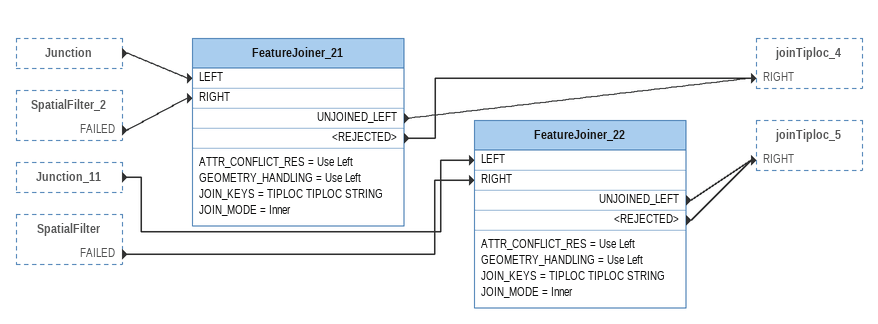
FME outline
Junction [outside]
    -> FeatureJoiner_21 [LEFT]
SpatialFilter_2 [outside]
    FAILED -> FeatureJoiner_21 [RIGHT]
Junction_11 [outside]
    -> FeatureJoiner_22 [LEFT]
SpatialFilter [outside]
    FAILED -> FeatureJoiner_22 [RIGHT]
FeatureJoiner_21
    ATTR_CONFLICT_RES = Use Left
    GEOMETRY_HANDLING = Use Left
    JOIN_KEYS = TIPLOC TIPLOC STRING
    JOIN_MODE = Inner
    UNJOINED_LEFT -> joinTiploc_4 [RIGHT]
    <REJECTED> -> joinTiploc_4 [RIGHT]
FeatureJoiner_22
    ATTR_CONFLICT_RES = Use Left
    GEOMETRY_HANDLING = Use Left
    JOIN_KEYS = TIPLOC TIPLOC STRING
    JOIN_MODE = Inner
    UNJOINED_LEFT -> joinTiploc_5 [RIGHT]
    <REJECTED> -> joinTiploc_5 [RIGHT]
